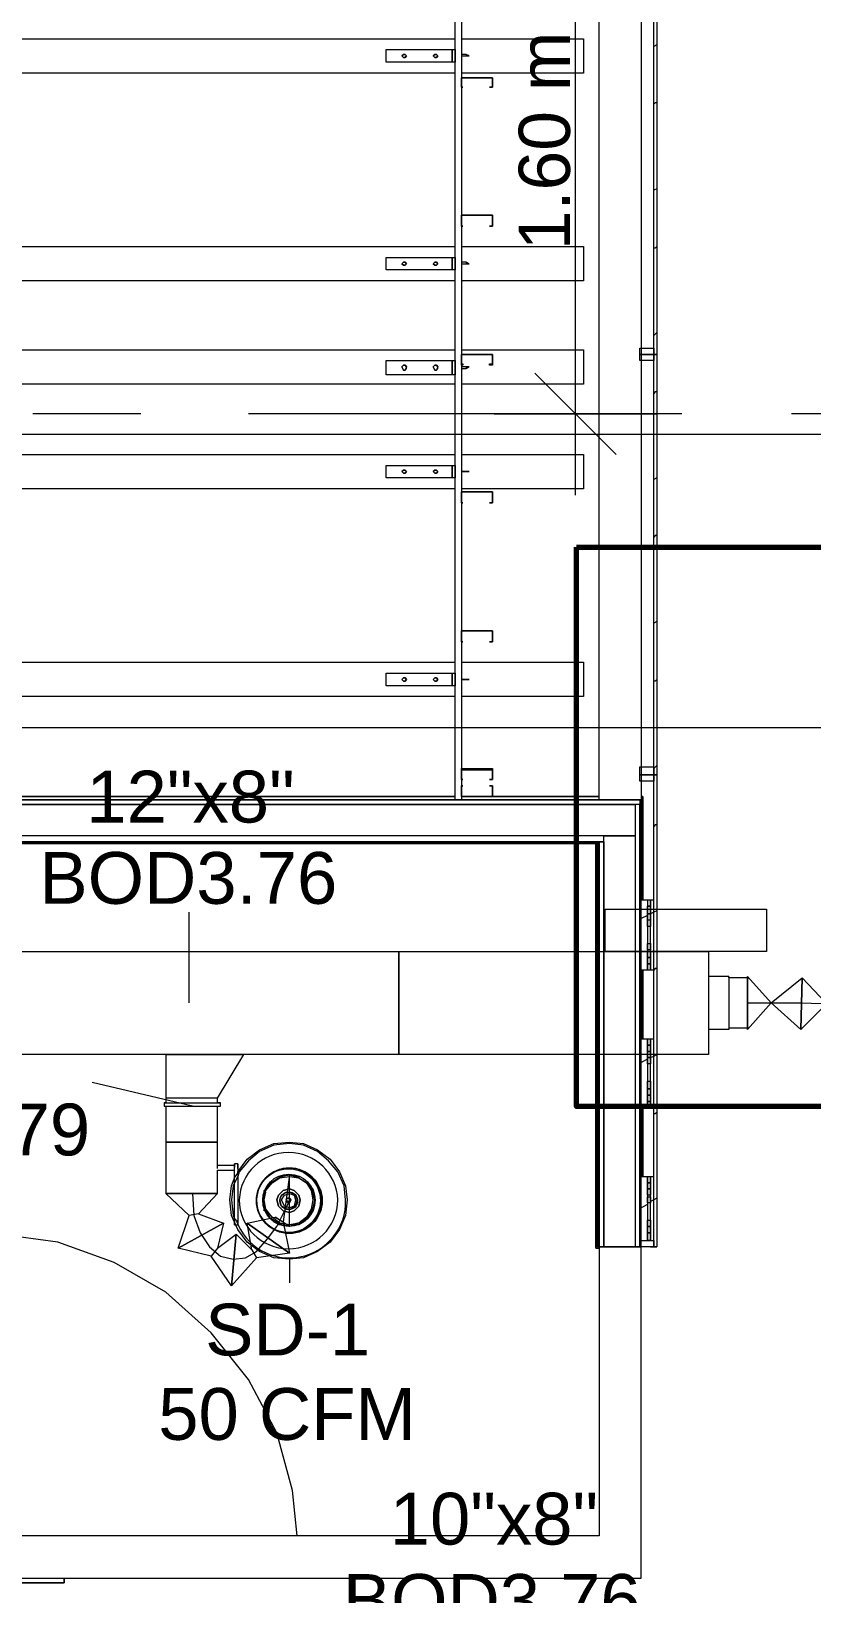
# Model space of a CAD drawing. Header units: metres. Extents: x -2 to 237, y -8 to 52.
# Drawn here: x 20.602 to 22.89, y 11.78 to 16.362 of the extents above; entities that cross this region are included whole.
import ezdxf

# ---------------------------------------------------------------- set-up
doc = ezdxf.new("R2010")
doc.units = ezdxf.units.M
doc.layers.add('HVAC - Ductos', color=5, linetype='Continuous', lineweight=0)
doc.layers.add('PDF3_Text', color=7, linetype='Continuous', lineweight=0)
doc.layers.add('PDF3_Geometry', color=7, linetype='Continuous', lineweight=0, true_color=0xaaaaaa)
doc.styles.add('PDF Helvetica', font='')
doc.styles.get('PDF Helvetica').set_extended_font_data('Helvetica')

msp = doc.modelspace()

# ---------------------------------------------------------------- linework, layer by layer
at = {"layer": 'HVAC - Ductos', "lineweight": 0}
for points in [[(22.1975, 15.0023), (22.1975, 16.8402), (22.1975, 18.1831), (22.1975, 20.484)], [(22.0783, 15.3597), (22.1975, 15.2405), (22.3166, 15.1214)], [(21.9591, 15.2405), (22.1975, 15.2405), (22.4358, 15.2405)], [(19.6812, 15.181), (28.7563, 15.181), (28.7563, 14.3193), (19.6812, 14.3193)], [(21.0653, 13.5126), (21.0653, 13.7785)], [(22.6467, 13.4393), (22.7017, 13.4393), (22.7017, 13.4439), (22.7017, 13.4622), (22.7017, 13.4852), (22.7017, 13.5126), (22.7017, 13.5401), (22.7017, 13.5677), (22.7017, 13.5814), (22.7017, 13.586), (22.6467, 13.586), (22.6467, 13.5905), (22.6467, 13.586), (22.6467, 13.5768), (22.6467, 13.5677), (22.6467, 13.5493), (22.6467, 13.531), (22.6467, 13.5126), (22.6467, 13.4943), (22.6467, 13.476), (22.6467, 13.4576), (22.6467, 13.4485), (22.6467, 13.4393), (22.6467, 13.4347), (22.587, 13.4347)], [(22.6467, 13.5905), (22.587, 13.5905), (22.587, 13.586), (22.587, 13.5768), (22.587, 13.5677), (22.587, 13.5493), (22.587, 13.531), (22.587, 13.5126), (22.587, 13.4943), (22.587, 13.4806), (22.587, 13.4668), (22.587, 13.4531), (22.587, 13.4439), (22.587, 13.4393)], [(22.6467, 13.5677), (22.6467, 13.5493), (22.6467, 13.531), (22.6467, 13.5126), (22.6467, 13.4943), (22.6467, 13.476), (22.6467, 13.4622)], [(22.7017, 13.5905), (22.7017, 13.4347)], [(22.7017, 13.5905), (22.7017, 13.586), (22.7017, 13.5814), (22.7017, 13.5677), (22.7017, 13.5401), (22.7017, 13.5126), (22.7017, 13.4852), (22.7017, 13.4622), (22.7017, 13.4439), (22.7017, 13.4393)], [(22.7017, 13.4347), (22.7017, 13.4439), (22.7017, 13.4576), (22.7017, 13.4852), (22.7017, 13.5126), (22.7017, 13.5401), (22.7017, 13.5677), (22.7017, 13.5814), (22.7017, 13.5905)], [(22.7017, 13.5905), (22.7017, 13.5814), (22.7017, 13.5677), (22.7017, 13.5401), (22.7017, 13.5126), (22.7017, 13.4852), (22.7017, 13.4576), (22.7017, 13.4439), (22.7017, 13.4347)], [(23.4625, 13.4255), (23.3983, 13.5035), (23.3021, 13.4255), (23.3066, 13.5814), (23.3021, 13.4255), (23.2333, 13.5035), (23.1554, 13.4301), (23.16, 13.5814), (23.1554, 13.4301), (23.0821, 13.5081), (23.0041, 13.4347), (23.0087, 13.586), (23.0041, 13.4347), (22.9308, 13.5081), (22.8575, 13.4347), (22.862, 13.586), (22.9308, 13.5126), (22.9308, 13.5081)], [(22.7017, 13.5126), (22.8575, 13.5126), (23.0087, 13.5081), (23.1554, 13.5035), (23.3066, 13.5035), (23.4625, 13.5035)], [(22.7017, 13.4393), (22.7017, 13.4347)], [(21.1479, 13.2331), (21.2258, 13.3614), (21.2212, 13.3614), (21.2029, 13.3614), (21.1799, 13.3614), (21.1479, 13.3614), (21.0745, 13.3614), (21.0425, 13.3614), (21.0195, 13.3614), (21.0012, 13.3614), (20.9966, 13.3614), (20.9966, 13.2331)], [(20.9966, 13.3614), (21.0012, 13.3614), (21.0195, 13.3614), (21.0425, 13.3614), (21.0745, 13.3614), (21.1479, 13.3614), (21.1799, 13.3614), (21.2029, 13.3614), (21.2212, 13.3614), (21.2258, 13.3614)], [(21.0745, 13.2102), (20.7812, 13.2789)], [(20.9966, 13.2193), (20.9921, 13.2193), (21.0012, 13.2193), (21.0149, 13.2193), (21.0333, 13.2193), (21.0516, 13.2193), (21.0745, 13.2193), (21.0929, 13.2193), (21.1158, 13.2193), (21.1295, 13.2193), (21.1433, 13.2193), (21.1525, 13.2193), (21.1571, 13.2193), (21.1525, 13.2193), (21.1479, 13.2193), (21.1479, 13.2331), (21.1387, 13.2331), (21.1249, 13.2331), (21.1112, 13.2331), (21.0929, 13.2331), (21.0745, 13.2331), (21.0516, 13.2331), (21.0333, 13.2331), (21.0195, 13.2331), (21.0058, 13.2331), (21.0012, 13.2331), (20.9966, 13.2331), (20.9966, 13.2193), (21.0012, 13.2193), (21.0058, 13.2193)], [(20.9921, 13.2193), (20.9921, 13.2102), (21.0012, 13.2102), (21.0149, 13.2102), (21.0333, 13.2102), (21.0516, 13.2102), (21.0745, 13.2102), (21.0929, 13.2102), (21.1158, 13.2102), (21.1295, 13.2102), (21.1433, 13.2102), (21.1525, 13.2102), (21.1571, 13.2102), (21.1571, 13.2193)], [(20.9966, 13.2102), (20.9966, 13.1048), (21.0012, 13.1048), (21.0058, 13.1048), (21.0195, 13.1048), (21.0333, 13.1048), (21.0516, 13.1048), (21.0745, 13.1048), (21.0929, 13.1048), (21.1112, 13.1048), (21.1249, 13.1048), (21.1387, 13.1048), (21.1479, 13.1048), (21.1479, 13.2102)], [(21.0149, 13.2193), (21.0195, 13.2193)], [(21.0379, 13.2193), (21.0516, 13.2193), (21.0745, 13.2193), (21.0929, 13.2193), (21.1112, 13.2193), (21.1158, 13.2193)], [(21.0471, 13.2331), (21.0425, 13.2331)], [(21.1066, 13.2331), (21.1021, 13.2331), (21.0975, 13.2331)], [(21.1249, 13.2193), (21.1295, 13.2193)], [(21.1387, 13.2193), (21.1433, 13.2193)], [(21.1525, 13.2102), (21.1571, 13.2102)], [(21.1983, 13.0268), (21.1983, 13.0314), (21.1983, 13.036), (21.1479, 13.036), (21.1479, 13.1048), (21.1387, 13.1048), (21.1249, 13.1048), (21.1112, 13.1048), (21.0929, 13.1048), (21.0745, 13.1048), (21.0516, 13.1048), (21.0333, 13.1048), (21.0195, 13.1048), (21.0058, 13.1048), (21.0012, 13.1048), (20.9966, 13.1048), (20.9966, 12.9535), (21.1479, 12.9535), (21.0929, 12.8939), (21.0653, 12.8893)], [(21.2075, 13.0131), (21.2075, 13.0176), (21.2349, 13.0543), (21.2717, 13.0818), (21.3129, 13.1002), (21.3587, 13.1048), (21.3999, 13.1002), (21.4412, 13.0818), (21.4779, 13.0543), (21.5054, 13.0176), (21.5237, 12.9764), (21.5283, 12.9352), (21.5237, 12.8893), (21.5054, 12.8481), (21.4779, 12.8114), (21.4412, 12.7839), (21.3999, 12.7655), (21.3587, 12.761), (21.3129, 12.7655), (21.2717, 12.7839), (21.2349, 12.8114), (21.2075, 12.8481), (21.1891, 12.8893), (21.1845, 12.9352), (21.1891, 12.9764), (21.1983, 12.9993)], [(21.0929, 12.8939), (21.1662, 12.8664), (21.0333, 12.7931), (21.0653, 12.8893), (20.9966, 12.9535), (21.1479, 12.9535), (21.1479, 13.0222), (21.1983, 13.0222)], [(21.1479, 13.0268), (21.1479, 13.0314), (21.1479, 13.036)], [(21.2075, 13.0405), (21.1983, 13.0405)], [(21.1983, 12.8755), (21.1983, 13.0268), (21.1983, 13.0314), (21.1983, 13.036), (21.1983, 13.0405), (21.1983, 13.036), (21.1983, 13.0314)], [(21.2075, 13.0268), (21.2075, 13.0314), (21.2075, 13.036), (21.2075, 13.0405), (21.2075, 13.036), (21.2075, 13.0314), (21.2075, 13.0268), (21.2075, 12.8755)], [(21.1983, 12.9856), (21.1937, 12.9764), (21.1891, 12.9352), (21.1937, 12.8893), (21.1983, 12.8801)], [(21.1983, 12.9993), (21.2075, 13.0131)], [(21.2075, 13.0039), (21.1983, 12.9856)], [(21.3816, 12.8664), (21.3587, 12.8572), (21.3587, 13.0085), (21.3404, 12.8709), (21.3587, 12.7793), (21.2349, 12.8664), (21.3175, 12.8847), (21.3404, 12.8709)], [(21.2899, 12.9626), (21.3037, 12.9856), (21.3267, 12.9993)], [(21.3267, 13.0039), (21.3312, 13.0039), (21.3541, 13.0085)], [(21.3587, 13.0085), (21.3816, 13.0039), (21.3862, 13.0039), (21.3908, 13.0039)], [(21.3862, 12.9993), (21.4091, 12.9856), (21.4229, 12.9626)], [(21.0379, 12.9535), (21.0516, 12.9535), (21.0745, 12.9535), (21.0929, 12.9535), (21.1112, 12.9535), (21.1249, 12.9535), (21.1387, 12.9535), (21.1479, 12.9535), (21.1387, 12.9535), (21.1249, 12.9535), (21.1112, 12.9535), (21.0929, 12.9535), (21.0745, 12.9535), (21.0516, 12.9535), (21.0333, 12.9535), (21.0195, 12.9535), (21.0058, 12.9535), (21.0012, 12.9535), (20.9966, 12.9535), (21.0012, 12.9535), (21.0058, 12.9535), (21.0195, 12.9535), (21.0333, 12.9535)], [(21.0745, 12.9535), (21.0791, 12.8893), (21.0975, 12.8389), (21.1249, 12.7976), (21.1571, 12.7701), (21.1937, 12.761), (21.2303, 12.7655), (21.2625, 12.7839), (21.2945, 12.8206), (21.3221, 12.8572), (21.3404, 12.8939), (21.3541, 12.9214), (21.3587, 12.9352)], [(21.2853, 12.9581), (21.2853, 12.9626), (21.2899, 12.9672)], [(21.2899, 12.9076), (21.2853, 12.9352), (21.2899, 12.9581)], [(21.4275, 12.9672), (21.4275, 12.9626), (21.4275, 12.9581), (21.4321, 12.9352), (21.4275, 12.9076), (21.4275, 12.9031)], [(21.1983, 12.8801), (21.2029, 12.8755)], [(21.3312, 12.8618), (21.3267, 12.8618), (21.3267, 12.8664), (21.3037, 12.8801), (21.2899, 12.9031), (21.2853, 12.9031), (21.2853, 12.9076)], [(21.3587, 12.8572), (21.3175, 12.8847)], [(21.4229, 12.9031), (21.4091, 12.8801), (21.3862, 12.8664)], [(21.1479, 12.7931), (21.2029, 12.8343), (21.1891, 12.6831), (21.1295, 12.7701), (21.0333, 12.7931), (21.1662, 12.8664), (21.1479, 12.7931), (21.1295, 12.7701)], [(21.2487, 12.7885), (21.2349, 12.8664), (21.3587, 12.7793), (21.2625, 12.7655), (21.1891, 12.6831), (21.2029, 12.8343), (21.2487, 12.7885), (21.2625, 12.7655)], [(21.1983, 12.8618), (21.2075, 12.8618)], [(21.3541, 12.8618), (21.3312, 12.8664)], [(21.3908, 12.8664), (21.3862, 12.8618), (21.3816, 12.8618)], [(21.3587, 12.761), (21.3587, 12.6922)]]:
    msp.add_lwpolyline(points, dxfattribs=at)
for points in [[(22.7566, 13.7877), (22.7566, 13.6639), (22.2845, 13.6639), (22.2845, 13.7877)], [(19.4383, 13.6639), (21.6795, 13.6639), (21.6795, 13.3614), (19.4383, 13.3614)], [(22.587, 13.3614), (21.6795, 13.3614), (21.6795, 13.6639), (22.587, 13.6639)], [(22.7017, 13.4347), (22.7017, 13.5905), (22.7704, 13.5126), (22.862, 13.586), (22.8575, 13.4347), (22.7704, 13.5126)], [(22.7017, 13.4393), (22.7017, 13.4485), (22.7017, 13.4622), (22.7017, 13.476), (22.7017, 13.4943), (22.7017, 13.5126), (22.7017, 13.531), (22.7017, 13.5493), (22.7017, 13.5677), (22.7017, 13.5768), (22.7017, 13.586), (22.7017, 13.5768), (22.7017, 13.5677), (22.7017, 13.5493), (22.7017, 13.531), (22.7017, 13.5126), (22.7017, 13.4943), (22.7017, 13.476), (22.7017, 13.4622), (22.7017, 13.4485)], [(21.2853, 12.9352), (21.2853, 12.9535), (21.2945, 12.9718), (21.3037, 12.9856), (21.3221, 12.9947), (21.3358, 13.0039), (21.3587, 13.0085), (21.3771, 13.0039), (21.3954, 12.9947), (21.4091, 12.9856), (21.4229, 12.9718), (21.4275, 12.9535), (21.4321, 12.9352), (21.4275, 12.9122), (21.4229, 12.8985), (21.4091, 12.8801), (21.3954, 12.8709), (21.3771, 12.8618), (21.3587, 12.8572), (21.3358, 12.8618), (21.3221, 12.8709), (21.3037, 12.8801), (21.2945, 12.8985), (21.2853, 12.9122)], [(21.2853, 12.9352), (21.2899, 12.9626), (21.3083, 12.9856), (21.3312, 12.9993), (21.3587, 13.0039), (21.3862, 12.9993), (21.4091, 12.9856), (21.4229, 12.9626), (21.4275, 12.9352), (21.4229, 12.9076), (21.4091, 12.8847), (21.3862, 12.8664), (21.3587, 12.8618), (21.3312, 12.8664), (21.3083, 12.8847), (21.2899, 12.9076)], [(21.3908, 12.9352), (21.3862, 12.9489), (21.3725, 12.9626), (21.3587, 12.9672), (21.3404, 12.9626), (21.3267, 12.9489), (21.3221, 12.9352), (21.3267, 12.9489), (21.3404, 12.9626), (21.3587, 12.9672), (21.3725, 12.9626), (21.3862, 12.9489)], [(21.3221, 12.9352), (21.3267, 12.9168), (21.3404, 12.9031), (21.3587, 12.8985), (21.3725, 12.9031), (21.3862, 12.9168), (21.3908, 12.9352), (21.3862, 12.9168), (21.3725, 12.9031), (21.3587, 12.8985), (21.3404, 12.9031), (21.3267, 12.9168)], [(21.3312, 12.9352), (21.3358, 12.9489), (21.3495, 12.9581), (21.3633, 12.9581), (21.3771, 12.9489), (21.3816, 12.9352), (21.3771, 12.9168), (21.3633, 12.9076), (21.3495, 12.9076), (21.3358, 12.9168)], [(21.3358, 12.9352), (21.3449, 12.9489), (21.3587, 12.9535), (21.3725, 12.9489), (21.3771, 12.9352), (21.3725, 12.9168), (21.3587, 12.9122), (21.3449, 12.9168)], [(21.3633, 12.9352), (21.3587, 12.9397), (21.3541, 12.9397), (21.3495, 12.9352), (21.3541, 12.9397), (21.3587, 12.9397)], [(21.3495, 12.9352), (21.3541, 12.9306), (21.3587, 12.9306), (21.3633, 12.9352), (21.3587, 12.926), (21.3541, 12.926)], [(21.1983, 12.8755), (21.1983, 12.8709), (21.1983, 12.8664), (21.1983, 12.8618), (21.1983, 12.8664), (21.1983, 12.8709)], [(21.2075, 12.8755), (21.2075, 12.8709), (21.2075, 12.8664), (21.2075, 12.8618), (21.2075, 12.8664), (21.2075, 12.8709)]]:
    msp.add_lwpolyline(points, close=True, dxfattribs=at)
msp.add_lwpolyline([(21.2029, 12.8755, 0.858339), (21.5237, 12.9352), (21.5191, 12.9764), (21.5008, 13.0176), (21.4733, 13.0497), (21.4412, 13.0772), (21.3999, 13.0956), (21.3587, 13.1002), (21.3129, 13.0956), (21.2717, 13.0772), (21.2395, 13.0497), (21.212, 13.0176), (21.2075, 13.0039)], format="xyb", dxfattribs=at)
for points in [[(21.5008, 12.9352, 0.962403), (21.212, 12.9352, 0.994592)], [(21.4549, 12.9352, 0.97067), (21.2625, 12.9352, 1.010985)]]:
    msp.add_lwpolyline(points, format="xyb", close=True, dxfattribs=at)
for centre, radius in [((21.3588, 12.9328), 0.0963), ((21.3561, 12.9328), 0.0937), ((21.3567, 12.9328), 0.0937), ((21.3574, 12.9338), 0.0767), ((21.357, 12.9325), 0.0259)]:
    msp.add_circle(centre, radius, dxfattribs=at)
at = {"layer": 'PDF3_Geometry', "lineweight": 0}
for points in [[(18.3611, 14.1177), (18.352, 14.1177), (18.3611, 14.1085), (22.3854, 14.1085), (22.3854, 14.0947), (22.3717, 14.0947), (22.3717, 12.7976), (22.3854, 12.7976), (22.3854, 14.0947), (18.3611, 14.0947), (18.3611, 14.1085), (18.3611, 17.8715)], [(18.4849, 17.8715), (18.4849, 14.1085), (18.8929, 14.1085), (18.9066, 14.1085), (21.8445, 14.1085), (18.9066, 14.1085), (18.9066, 17.8669)], [(18.8929, 17.8669), (18.8929, 14.1085), (18.4849, 14.1085), (22.2663, 14.1085), (21.8629, 14.1085), (21.8445, 14.1085), (21.8445, 17.8669)], [(21.8629, 17.8669), (21.8629, 14.1085), (22.2663, 14.1085), (22.2663, 17.8669)], [(22.39, 17.8669), (22.39, 14.1085), (22.3945, 14.1177), (22.3945, 13.8151), (22.3945, 14.1177), (22.39, 14.1177), (22.3945, 14.1177), (22.39, 14.1085), (22.3854, 14.1085), (22.3854, 12.7976), (22.39, 12.7976), (22.39, 14.1085), (22.39, 13.8151)], [(18.9066, 16.3406), (21.8445, 16.3406)], [(21.8629, 16.3406), (22.2204, 16.3406), (22.2204, 16.2397), (21.8629, 16.2397)], [(22.4358, 16.3223), (22.4267, 16.3177)], [(21.8354, 16.2947), (21.8354, 16.2993)], [(21.8629, 16.2901), (21.8767, 16.2901), (21.8858, 16.2901), (21.8767, 16.2947), (21.8629, 16.2947)], [(21.8767, 16.2947), (21.8767, 16.2901)], [(21.8445, 16.2397), (18.9066, 16.2397)], [(22.4358, 16.1527), (22.4312, 16.1527), (22.4267, 16.1481)], [(22.4358, 15.9006), (22.4267, 15.896)], [(18.9066, 15.731), (21.8445, 15.731)], [(21.8629, 15.731), (22.2204, 15.731), (22.2204, 15.6301), (21.8629, 15.6301)], [(22.4358, 15.731), (22.4312, 15.7264), (22.4267, 15.7264)], [(21.8354, 15.6852), (21.8354, 15.6897)], [(21.8629, 15.6806), (21.8767, 15.6806), (21.8858, 15.6806), (21.8767, 15.6852), (21.8629, 15.6852)], [(21.8767, 15.6852), (21.8767, 15.6806)], [(21.8445, 15.6301), (18.9066, 15.6301)], [(22.4358, 15.4789), (22.4267, 15.4697)], [(18.9066, 15.4285), (21.8445, 15.4285)], [(21.8629, 15.4285), (22.2204, 15.4285), (22.2204, 15.3277), (21.8629, 15.3277)], [(21.8354, 15.3781), (21.8354, 15.3827)], [(21.8354, 15.3689), (21.8354, 15.3735)], [(21.8629, 15.3735), (21.8767, 15.3735), (21.8858, 15.3781), (21.8767, 15.3781), (21.8629, 15.3781)], [(21.8767, 15.3781), (21.8767, 15.3735)], [(21.8445, 15.3277), (18.9066, 15.3277)], [(22.4358, 15.3048), (22.4312, 15.3048), (22.4267, 15.3002)], [(20.9233, 15.2405), (20.6071, 15.2405)], [(22.5091, 15.2405), (21.2395, 15.2405)], [(23.1462, 15.2405), (22.83, 15.2405)], [(18.9066, 15.1214), (21.8445, 15.1214)], [(21.8354, 15.0755), (21.8354, 15.0801)], [(21.8629, 15.1214), (22.2204, 15.1214), (22.2204, 15.0206), (21.8629, 15.0206)], [(21.8767, 15.071), (21.8629, 15.071), (21.8767, 15.071)], [(21.8858, 15.071), (21.8767, 15.071), (21.8858, 15.071)], [(22.4358, 15.0527), (22.4267, 15.0481)], [(21.8445, 15.0206), (18.9066, 15.0206)], [(22.4358, 14.8831), (22.4312, 14.8831), (22.4267, 14.8785)], [(22.4358, 14.631), (22.4267, 14.6264)], [(18.9066, 14.5118), (21.8445, 14.5118)], [(21.8629, 14.5118), (22.2204, 14.5118), (22.2204, 14.411), (21.8629, 14.411)], [(21.8354, 14.466), (21.8354, 14.4706)], [(21.8767, 14.4614), (21.8629, 14.4614), (21.8767, 14.4614)], [(21.8858, 14.4614), (21.8767, 14.4614), (21.8858, 14.4614)], [(22.4358, 14.4614), (22.4312, 14.4568), (22.4267, 14.4568)], [(21.8445, 14.411), (18.9066, 14.411)], [(22.4358, 14.2093), (22.4267, 14.2002)], [(18.3107, 12.7976), (18.3291, 12.7976), (18.3383, 12.7976), (18.3611, 12.7976), (18.3611, 14.0947), (18.3749, 14.0947), (22.3717, 14.0947), (22.3717, 14.0031), (22.3717, 12.7976), (22.28, 12.7976), (22.28, 14.0031), (22.3717, 14.0031), (18.3749, 14.0031), (18.3749, 14.0947), (18.3749, 12.7976), (18.3611, 12.7976), (18.3611, 14.1085), (18.3611, 13.8151)], [(18.3611, 14.1085), (22.3854, 14.1085)], [(22.2663, 14.1085), (18.4849, 14.1085)], [(20.4191, 13.9847), (22.28, 13.9847), (22.2617, 13.9847), (22.2617, 12.7976), (22.2617, 13.9847), (22.2571, 13.9801), (22.2571, 12.7931), (22.2663, 12.7931), (22.2571, 12.7931), (22.2571, 13.9801), (20.4375, 13.9801), (22.2571, 13.9801), (22.2617, 13.9847), (22.2617, 12.7976), (22.39, 12.7976), (22.39, 13.9847), (22.39, 14.1085), (22.39, 13.8151), (22.4083, 13.8151), (22.4083, 13.6089), (22.39, 13.6089), (22.39, 13.4072), (22.4083, 13.4072), (22.4175, 13.4072), (22.4175, 13.3889), (22.4083, 13.3889), (22.4175, 13.3889), (22.4175, 13.3706), (22.4083, 13.3706), (22.4083, 13.3889), (22.4083, 13.4072), (22.4083, 13.2056), (22.39, 13.2056), (22.39, 13.0039), (22.4083, 13.0039), (22.4175, 13.0039), (22.4175, 12.9856), (22.4083, 12.9856), (22.4175, 12.9856), (22.4175, 12.9672), (22.4083, 12.9672), (22.4083, 12.9856), (22.4083, 13.0039), (22.4083, 12.816), (22.4083, 12.8389), (22.4175, 12.8389), (22.4175, 12.816), (22.4083, 12.816), (22.4175, 12.816), (22.4175, 13.0039), (22.4267, 13.0039)], [(22.3854, 14.1085), (22.2663, 14.1085)], [(22.4358, 14.0352), (22.4312, 14.0352), (22.4267, 14.0306)], [(22.4083, 13.8151), (22.4175, 13.8151), (22.4175, 13.7968)], [(22.4083, 13.8151), (22.4083, 13.7968)], [(22.4175, 13.7968), (22.4083, 13.7968)], [(22.4358, 13.6135), (22.4312, 13.6135), (22.4267, 13.6089), (22.4175, 13.6089), (22.4175, 13.8151), (22.4267, 13.8151)], [(22.4083, 13.7693), (22.39, 13.7602)], [(22.4358, 13.7831), (22.4267, 13.7785), (22.4175, 13.7739), (22.4175, 13.7556), (22.4175, 13.7372), (22.4083, 13.7372), (22.4083, 13.7556)], [(22.4175, 13.7556), (22.4083, 13.7556), (22.4083, 13.7739), (22.4175, 13.7739)], [(22.39, 13.6089), (22.39, 13.4072)], [(22.4267, 13.2056), (22.4175, 13.2056), (22.4175, 13.4072), (22.4267, 13.4072)], [(22.4083, 13.3476), (22.39, 13.3385)], [(22.4175, 13.3522), (22.4083, 13.3522), (22.4083, 13.3706), (22.4175, 13.3706), (22.4175, 13.3522), (22.4175, 13.3339), (22.4083, 13.3339), (22.4083, 13.3522), (22.4175, 13.3522), (22.4267, 13.3568), (22.4358, 13.3614)], [(22.39, 13.2056), (22.39, 13.0039)], [(22.4358, 13.1918), (22.4312, 13.1872), (22.4267, 13.1872)], [(22.4358, 12.9397), (22.4267, 12.9352), (22.4175, 12.9306)], [(22.4083, 12.9214), (22.39, 12.9122)], [(21.3816, 11.9497), (21.3679, 12.0826), (21.3221, 12.2522), (21.2395, 12.408), (21.1295, 12.5456), (20.9966, 12.6647), (20.8453, 12.7518), (20.6803, 12.8114), (20.5062, 12.8343)], [(18.3611, 11.826), (22.2663, 11.826), (22.39, 11.826), (22.39, 12.7976), (22.2663, 12.7976), (22.2663, 11.9497), (20.4375, 11.9497)], [(22.4175, 12.7976), (22.4083, 12.7976)], [(22.4175, 12.7976), (22.4358, 12.7976)]]:
    msp.add_lwpolyline(points, dxfattribs=at)
for points in [[(22.4358, 15.4147), (22.4267, 15.4147), (22.4267, 16.6339), (22.4358, 16.6339)], [(21.8445, 16.2719), (21.8354, 16.2719), (21.6429, 16.2719), (21.6429, 16.3085), (21.8354, 16.3085), (21.8445, 16.3085)], [(21.7025, 16.2901), (21.6979, 16.2947), (21.6933, 16.2947), (21.6887, 16.2901), (21.6933, 16.2856), (21.6979, 16.2856)], [(21.6887, 16.2901), (21.6933, 16.2947), (21.6979, 16.2947), (21.7025, 16.2901), (21.6979, 16.2856), (21.6933, 16.2856)], [(21.7941, 16.2901), (21.7895, 16.2947), (21.7849, 16.2947), (21.7804, 16.2901), (21.7849, 16.2856), (21.7895, 16.2856)], [(21.7804, 16.2901), (21.7849, 16.2947), (21.7895, 16.2947), (21.7941, 16.2901), (21.7895, 16.2856), (21.7849, 16.2856)], [(21.8354, 16.2719), (21.8354, 16.3085)], [(21.8354, 16.2901), (21.8354, 16.2947), (21.8354, 16.2993), (21.8354, 16.2947), (21.8354, 16.2901), (21.8354, 16.2856), (21.8354, 16.2901), (21.8354, 16.2947), (21.8354, 16.2901), (21.8354, 16.2856)], [(21.8629, 16.226), (21.9545, 16.226), (21.9545, 16.1985), (21.9454, 16.1985), (21.9545, 16.1985), (21.9545, 16.226), (21.8629, 16.226), (21.8629, 16.1985)], [(21.8675, 16.1985), (21.8629, 16.1985)], [(21.8629, 15.8181), (21.8629, 15.8227), (21.9545, 15.8227), (21.9545, 15.8181), (21.9545, 15.7906), (21.9454, 15.7906), (21.9545, 15.7906), (21.9545, 15.8181), (21.9545, 15.8227), (21.8629, 15.8227), (21.8629, 15.8181), (21.8629, 15.7906)], [(21.8675, 15.7906), (21.8629, 15.7906)], [(21.8445, 15.6623), (21.8354, 15.6623), (21.6429, 15.6623), (21.6429, 15.6989), (21.8354, 15.6989), (21.8445, 15.6989)], [(21.7025, 15.6806), (21.6979, 15.6852), (21.6933, 15.6852), (21.6887, 15.6806), (21.6933, 15.676), (21.6979, 15.676)], [(21.6887, 15.6806), (21.6933, 15.6852), (21.6979, 15.6852), (21.7025, 15.6806), (21.6979, 15.676), (21.6933, 15.676)], [(21.7941, 15.6806), (21.7895, 15.6852), (21.7849, 15.6852), (21.7804, 15.6806), (21.7849, 15.676), (21.7895, 15.676)], [(21.7804, 15.6806), (21.7849, 15.6852), (21.7895, 15.6852), (21.7941, 15.6806), (21.7895, 15.676), (21.7849, 15.676)], [(21.8354, 15.6623), (21.8354, 15.6989)], [(21.8354, 15.6806), (21.8354, 15.6852), (21.8354, 15.6897), (21.8354, 15.6852), (21.8354, 15.6806), (21.8354, 15.676), (21.8354, 15.6806), (21.8354, 15.6852), (21.8354, 15.6806), (21.8354, 15.676)], [(21.8629, 15.4147), (21.9545, 15.4147), (21.9545, 15.3827), (21.9454, 15.3827), (21.9454, 15.3873), (21.9545, 15.3873), (21.9545, 15.4147), (21.8629, 15.4147), (21.8629, 15.3873), (21.8675, 15.3873), (21.8675, 15.3827), (21.8629, 15.3827)], [(22.3854, 15.4147), (22.3854, 15.4331), (22.4267, 15.4331), (22.4267, 15.4147)], [(22.3854, 15.3964), (22.3854, 15.4147), (22.4267, 15.4147), (22.4267, 15.3964)], [(22.4358, 14.1818), (22.4267, 14.1818), (22.4267, 15.4147), (22.4358, 15.4147)], [(21.8445, 15.3551), (21.8354, 15.3551), (21.6429, 15.3551), (21.6429, 15.3964), (21.8354, 15.3964), (21.8445, 15.3964)], [(21.7025, 15.3781), (21.6979, 15.3827), (21.6933, 15.3827), (21.6887, 15.3781), (21.6933, 15.3689), (21.6979, 15.3689), (21.7025, 15.3735)], [(21.6887, 15.3781), (21.6933, 15.3827), (21.6979, 15.3827), (21.7025, 15.3781), (21.6979, 15.3689), (21.6933, 15.3689)], [(21.7941, 15.3781), (21.7895, 15.3827), (21.7849, 15.3827), (21.7804, 15.3781), (21.7849, 15.3689), (21.7895, 15.3689), (21.7941, 15.3735)], [(21.7804, 15.3781), (21.7849, 15.3827), (21.7895, 15.3827), (21.7941, 15.3781), (21.7895, 15.3689), (21.7849, 15.3689)], [(21.8354, 15.3551), (21.8354, 15.3964)], [(21.8354, 15.3781), (21.8354, 15.3827), (21.8354, 15.3781), (21.8354, 15.3689), (21.8354, 15.3781), (21.8354, 15.3827), (21.8354, 15.3781), (21.8354, 15.3689)], [(21.8445, 15.0527), (21.8354, 15.0527), (21.6429, 15.0527), (21.6429, 15.0893), (21.8354, 15.0893), (21.8445, 15.0893)], [(21.8354, 15.0527), (21.8354, 15.0893)], [(21.8354, 15.071), (21.8354, 15.0755), (21.8354, 15.0801), (21.8354, 15.0755), (21.8354, 15.071), (21.8354, 15.0664), (21.8354, 15.071), (21.8354, 15.0755), (21.8354, 15.071), (21.8354, 15.0664)], [(21.7025, 15.071), (21.6979, 15.0755), (21.6933, 15.0755), (21.6887, 15.071), (21.6933, 15.0664), (21.6979, 15.0664)], [(21.6887, 15.071), (21.6933, 15.0755), (21.6979, 15.0755), (21.7025, 15.071), (21.6979, 15.0664), (21.6933, 15.0664)], [(21.7941, 15.071), (21.7895, 15.0755), (21.7849, 15.0755), (21.7804, 15.071), (21.7849, 15.0664), (21.7895, 15.0664)], [(21.7804, 15.071), (21.7849, 15.0755), (21.7895, 15.0755), (21.7941, 15.071), (21.7895, 15.0664), (21.7849, 15.0664)], [(21.8629, 15.0068), (21.8629, 15.0114), (21.9545, 15.0114), (21.9545, 15.0068), (21.9545, 14.9793), (21.9454, 14.9793), (21.9545, 14.9793), (21.9545, 15.0068), (21.9545, 15.0114), (21.8629, 15.0114), (21.8629, 15.0068), (21.8629, 14.9793)], [(21.8675, 14.9793), (21.8629, 14.9793)], [(21.8629, 14.6035), (21.9545, 14.6035), (21.9545, 14.5714), (21.9454, 14.5714), (21.9545, 14.5714), (21.9545, 14.6035), (21.8629, 14.6035), (21.8629, 14.5714)], [(21.8675, 14.5714), (21.8629, 14.5714)], [(21.8445, 14.4431), (21.8354, 14.4431), (21.6429, 14.4431), (21.6429, 14.4798), (21.8354, 14.4798), (21.8445, 14.4798)], [(21.7025, 14.4614), (21.6979, 14.466), (21.6933, 14.466), (21.6887, 14.4614), (21.6933, 14.4568), (21.6979, 14.4568)], [(21.6887, 14.4614), (21.6933, 14.466), (21.6979, 14.466), (21.7025, 14.4614), (21.6979, 14.4568), (21.6933, 14.4568)], [(21.7941, 14.4614), (21.7895, 14.466), (21.7849, 14.466), (21.7804, 14.4614), (21.7849, 14.4568), (21.7895, 14.4568)], [(21.7804, 14.4614), (21.7849, 14.466), (21.7895, 14.466), (21.7941, 14.4614), (21.7895, 14.4568), (21.7849, 14.4568)], [(21.8354, 14.4431), (21.8354, 14.4798)], [(21.8354, 14.4614), (21.8354, 14.466), (21.8354, 14.4706), (21.8354, 14.466), (21.8354, 14.4614), (21.8354, 14.4568), (21.8354, 14.4614), (21.8354, 14.466), (21.8354, 14.4614), (21.8354, 14.4568)], [(21.8629, 14.1956), (21.8629, 14.2002), (21.9545, 14.2002), (21.9545, 14.1956), (21.9545, 14.1681), (21.9454, 14.1681), (21.9545, 14.1681), (21.9545, 14.1956), (21.8629, 14.1956), (21.8629, 14.1681)], [(21.8675, 14.1681), (21.8629, 14.1681)], [(22.3854, 14.1818), (22.3854, 14.2048), (22.4267, 14.2048), (22.4267, 14.1818)], [(22.4267, 14.1635), (22.3854, 14.1635), (22.3854, 14.1818), (22.4267, 14.1818)], [(22.4358, 12.7976), (22.4267, 12.7976), (22.4267, 14.1818), (22.4358, 14.1818)], [(21.8445, 14.1177), (18.9066, 14.1177)], [(21.8629, 14.1177), (21.9499, 14.1177), (21.9545, 14.1177), (21.9545, 14.1497), (21.9454, 14.1497), (21.9545, 14.1497), (21.9545, 14.1177), (21.9499, 14.1177), (21.8629, 14.1177), (21.8629, 14.1497)], [(21.8675, 14.1497), (21.8629, 14.1497)], [(22.2663, 14.1177), (21.8629, 14.1177)], [(20.4191, 14.0031), (20.4191, 13.9847), (22.28, 13.9847), (22.28, 14.0031)], [(22.2617, 13.9847), (20.4375, 13.9847), (20.4375, 11.9497), (20.4375, 13.9847), (20.4375, 11.9497), (20.4375, 13.9847), (22.2617, 13.9847), (20.6116, 13.9847)], [(22.2663, 13.9847), (22.2663, 12.7976), (22.2617, 12.7976), (22.2617, 13.9847)], [(22.2663, 12.7976), (22.2663, 13.9847), (22.28, 13.9847), (22.28, 12.7976)], [(22.4175, 13.7968), (22.4175, 13.7739), (22.4083, 13.7739), (22.4083, 13.7968)], [(22.4175, 13.6868), (22.4175, 13.6685), (22.4083, 13.6685), (22.4083, 13.6868)], [(22.4175, 13.6639), (22.4175, 13.6456), (22.4083, 13.6456), (22.4083, 13.6639)], [(22.4083, 13.6456), (22.4175, 13.6456), (22.4175, 13.6272), (22.4083, 13.6272)], [(22.4175, 13.6272), (22.4175, 13.6089), (22.4083, 13.6089), (22.4083, 13.6272)], [(22.3945, 13.6089), (22.3945, 13.4072)], [(22.4175, 13.2835), (22.4175, 13.2606), (22.4083, 13.2606), (22.4083, 13.2835)], [(22.4175, 13.2606), (22.4175, 13.2422), (22.4083, 13.2422), (22.4083, 13.2606)], [(22.3945, 13.2056), (22.3945, 13.0039)], [(22.4083, 13.2422), (22.4175, 13.2422), (22.4175, 13.2239), (22.4083, 13.2239)], [(22.4175, 13.2422), (22.4175, 13.2239), (22.4083, 13.2239), (22.4083, 13.2422)], [(22.4175, 13.2239), (22.4175, 13.2056), (22.4083, 13.2056), (22.4083, 13.2239)], [(22.4175, 12.9672), (22.4175, 12.9489), (22.4083, 12.9489), (22.4083, 12.9672)], [(22.4175, 12.9443), (22.4175, 12.926), (22.4083, 12.926), (22.4083, 12.9443)], [(22.4175, 12.8755), (22.4175, 12.8572), (22.4083, 12.8572), (22.4083, 12.8755)], [(22.4175, 12.8572), (22.4175, 12.8389), (22.4083, 12.8389), (22.4083, 12.8572)], [(22.3854, 12.7976), (22.3854, 12.816), (22.4267, 12.816), (22.4267, 12.7976)], [(20.6987, 11.826), (20.6987, 11.8122), (20.4375, 11.8122), (20.4375, 11.826), (20.4375, 11.8122), (20.6987, 11.8122)]]:
    msp.add_lwpolyline(points, close=True, dxfattribs=at)
at = {"layer": 'PDF3_Geometry', "color": 232, "lineweight": 70, "true_color": 0xe91e64}
msp.add_lwpolyline([(22.2002, 14.8495), (25.4845, 14.8495), (25.4845, 13.2088), (22.2002, 13.2088)], close=True, dxfattribs=at)

# ---------------------------------------------------------------- texts
at = {"layer": 'PDF3_Text', "lineweight": 0, "insert": (22.107, 15.7205), "char_height": 0.15008, "attachment_point": 4, "rotation": 90, "style": 'PDF Helvetica'}
msp.add_mtext('1.60 m', dxfattribs=at)
at = {"layer": 'PDF3_Text', "lineweight": 0, "char_height": 0.15195, "attachment_point": 4, "style": 'PDF Helvetica'}
for s, insert in [('12"x8"', (20.7637, 14.1167)), ('BOD3.76', (20.6262, 13.8783)), ('BOD3.79', (19.902, 13.1404)), ('SD-1', (21.112, 12.5537)), ('50 CFM', (20.9745, 12.3062)), ('10"x8"', (21.6529, 11.9991)), ('BOD3.76', (21.5154, 11.7607))]:
    msp.add_mtext(s, dxfattribs=dict(at, insert=insert))

doc.saveas('drawing.dxf')
